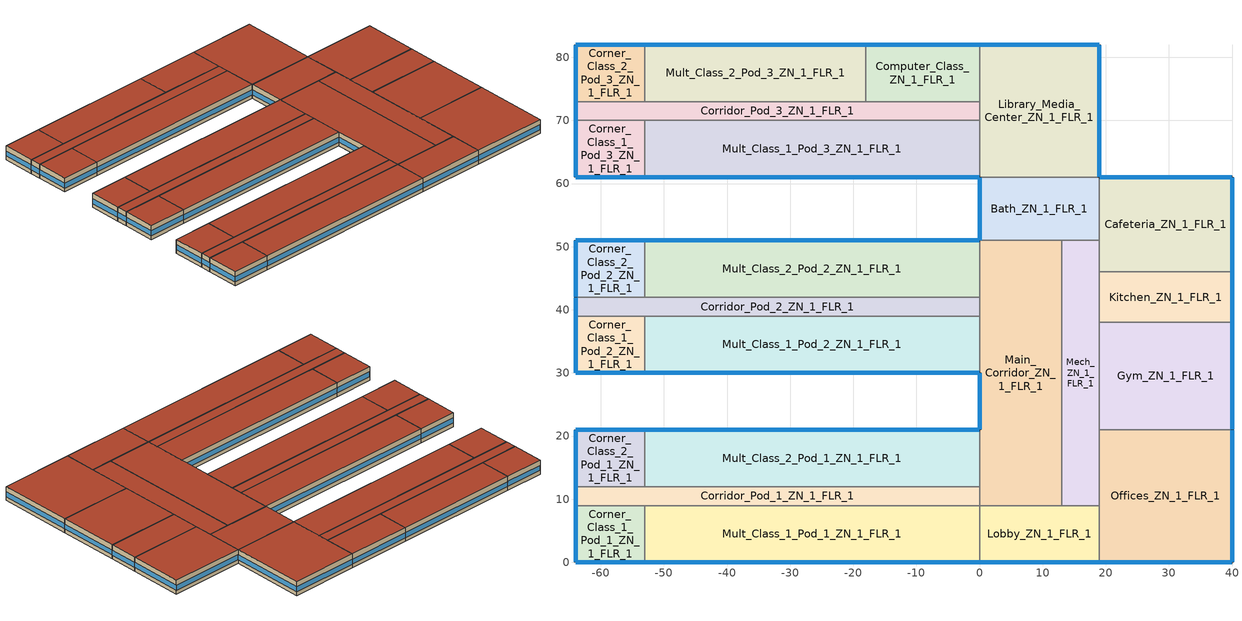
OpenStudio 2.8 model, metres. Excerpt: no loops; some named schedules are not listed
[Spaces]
Library_Media_Center_ZN_1_FLR_1
 floor ground: 19,82 19,61 0,61 0,82 z0
 wall outside: 19,61 19,82 0,82 z0:4
 wall to Computer_Class_ZN_1_FLR_1: 0,82 0,73 z0:4
 wall to Bath_ZN_1_FLR_1: 0,61 19,61 z0:4
 wall to Mult_Class_1_Pod_3_ZN_1_FLR_1: 0,70 0,61 z0:4
 wall to Corridor_Pod_3_ZN_1_FLR_1: 0,73 0,70 z0:4
 window: 19,61.05 19,81.95 / 18.95,82 0.05,82 z1.1:2.51
 roof outside: 19,61 19,82 0,82 0,61 z4
Main_Corridor_ZN_1_FLR_1
 floor ground: 13,51 13,9 0,9 0,51 z0
 wall outside: 0,30 0,21 z0:4
 wall to Lobby_ZN_1_FLR_1: 0,9 13,9 z0:4
 wall to Mult_Class_2_Pod_2_ZN_1_FLR_1: 0,51 0,42 z0:4
 wall to Mult_Class_2_Pod_1_ZN_1_FLR_1: 0,21 0,12 z0:4
 wall to Corridor_Pod_1_ZN_1_FLR_1: 0,12 0,9 z0:4
 wall to Bath_ZN_1_FLR_1: 13,51 0,51 z0:4
 wall to Mech_ZN_1_FLR_1: 13,9 13,51 z0:4
 wall to Corridor_Pod_2_ZN_1_FLR_1: 0,42 0,39 z0:4
 wall to Mult_Class_1_Pod_2_ZN_1_FLR_1: 0,39 0,30 z0:4
 window: 0,29.95 0,21.05 z1.1:2.52
 roof outside: 13,9 13,51 0,51 0,9 z4
Corridor_Pod_2_ZN_1_FLR_1
 floor ground: 0,42 0,39 -64,39 -64,42 z0
 wall outside: -64,42 -64,39 z0:4
 wall to Corner_Class_2_Pod_2_ZN_1_FLR_1: -53,42 -64,42 z0:4
 wall to Mult_Class_1_Pod_2_ZN_1_FLR_1: -53,39 0,39 z0:4
 wall to Corner_Class_1_Pod_2_ZN_1_FLR_1: -64,39 -53,39 z0:4
 wall to Mult_Class_2_Pod_2_ZN_1_FLR_1: 0,42 -53,42 z0:4
 window: -64,41.95 -64,39.05 z1.1:2.55
 roof outside: 0,39 0,42 -64,42 -64,39 z4
Kitchen_ZN_1_FLR_1
 floor ground: 40,46 40,38 19,38 19,46 z0
 wall outside: 40,38 40,46 z0:4
 wall to Mech_ZN_1_FLR_1: 19,46 19,38 z0:4
 wall to Cafeteria_ZN_1_FLR_1: 40,46 19,46 z0:4
 wall to Gym_ZN_1_FLR_1: 19,38 40,38 z0:4
 window: 40,38.05 40,45.95 z1.1:2.52
 roof outside: 40,38 40,46 19,46 19,38 z4
Computer_Class_ZN_1_FLR_1
 floor ground: 0,82 0,73 -18,73 -18,82 z0
 wall outside: 0,82 -18,82 z0:4
 wall to Corridor_Pod_3_ZN_1_FLR_1: -18,73 0,73 z0:4
 wall to Mult_Class_2_Pod_3_ZN_1_FLR_1: -18,82 -18,73 z0:4
 window: -0.05,82 -17.95,82 z1.1:2.51
 roof outside: 0,73 0,82 -18,82 -18,73 z4
Corner_Class_2_Pod_2_ZN_1_FLR_1
 floor ground: -53,51 -53,42 -64,42 -64,51 z0
 wall outside: -53,51 -64,51 -64,42 z0:4
 wall to Mult_Class_2_Pod_2_ZN_1_FLR_1: -53,42 -53,51 z0:4
 window: -53.05,51 -63.95,51 z1.1:2.51; -64,50.95 -64,42.05 z1.1:2.52
 roof outside: -53,42 -53,51 -64,51 -64,42 z4
Corridor_Pod_3_ZN_1_FLR_1
 floor ground: 0,73 0,70 -64,70 -64,73 z0
 wall outside: -64,73 -64,70 z0:4
 wall to Mult_Class_2_Pod_3_ZN_1_FLR_1: -18,73 -53,73 z0:4
 wall to Corner_Class_2_Pod_3_ZN_1_FLR_1: -53,73 -64,73 z0:4
 wall to Mult_Class_1_Pod_3_ZN_1_FLR_1: -53,70 0,70 z0:4
 wall to Corner_Class_1_Pod_3_ZN_1_FLR_1: -64,70 -53,70 z0:4
 window: -64,72.95 -64,70.05 z1.1:2.55
 roof outside: 0,70 0,73 -64,73 -64,70 z4
Mech_ZN_1_FLR_1
 floor ground: 19,51 19,9 13,9 13,51 z0
 wall to Lobby_ZN_1_FLR_1: 13,9 19,9 z0:4
 wall to Offices_ZN_1_FLR_1: 19,9 19,21 z0:4
 wall to Gym_ZN_1_FLR_1: 19,21 19,38 z0:4
 wall to Bath_ZN_1_FLR_1: 19,51 13,51 z0:4
 wall to Cafeteria_ZN_1_FLR_1: 19,46 19,51 z0:4
 roof outside: 19,9 19,51 13,51 13,9 z4
Mult_Class_1_Pod_1_ZN_1_FLR_1
 floor ground: 0,9 0,0 -53,0 -53,9 z0
 wall outside: -53,0 0,0 z0:4
 wall to Lobby_ZN_1_FLR_1: 0,0 0,9 z0:4
 wall to Corridor_Pod_1_ZN_1_FLR_1: 0,9 -53,9 z0:4
 wall to Corner_Class_1_Pod_1_ZN_1_FLR_1: -53,9 -53,0 z0:4
 window: -52.95,0 -0.05,0 z1.1:2.5
 roof outside: 0,0 0,9 -53,9 -53,0 z4
Mult_Class_1_Pod_2_ZN_1_FLR_1
 floor ground: 0,39 0,30 -53,30 -53,39 z0
 wall outside: -53,30 0,30 z0:4
 wall to Corner_Class_1_Pod_2_ZN_1_FLR_1: -53,39 -53,30 z0:4
 window: -52.95,30 -0.05,30 z1.1:2.5
 roof outside: 0,30 0,39 -53,39 -53,30 z4
Cafeteria_ZN_1_FLR_1
 floor ground: 40,61 40,46 19,46 19,61 z0
 wall outside: 40,46 40,61 19,61 z0:4
 wall to Bath_ZN_1_FLR_1: 19,61 19,51 z0:4
 window: 39.95,61 19.05,61 / 40,46.05 40,60.95 z1.1:2.51
 roof outside: 40,46 40,61 19,61 19,46 z4
Corner_Class_2_Pod_3_ZN_1_FLR_1
 floor ground: -53,82 -53,73 -64,73 -64,82 z0
 wall outside: -53,82 -64,82 -64,73 z0:4
 wall to Mult_Class_2_Pod_3_ZN_1_FLR_1: -53,73 -53,82 z0:4
 window: -64,81.95 -64,73.05 z1.1:2.52; -53.05,82 -63.95,82 z1.1:2.51
 roof outside: -53,73 -53,82 -64,82 -64,73 z4
Corner_Class_2_Pod_1_ZN_1_FLR_1
 floor ground: -53,21 -53,12 -64,12 -64,21 z0
 wall outside: -53,21 -64,21 -64,12 z0:4
 wall to Mult_Class_2_Pod_1_ZN_1_FLR_1: -53,12 -53,21 z0:4
 wall to Corridor_Pod_1_ZN_1_FLR_1: -64,12 -53,12 z0:4
 window: -53.05,21 -63.95,21 z1.1:2.51; -64,20.95 -64,12.05 z1.1:2.52
 roof outside: -53,12 -53,21 -64,21 -64,12 z4
Corridor_Pod_1_ZN_1_FLR_1
 floor ground: 0,12 0,9 -64,9 -64,12 z0
 wall outside: -64,12 -64,9 z0:4
 wall to Corner_Class_1_Pod_1_ZN_1_FLR_1: -64,9 -53,9 z0:4
 wall to Mult_Class_2_Pod_1_ZN_1_FLR_1: 0,12 -53,12 z0:4
 window: -64,11.95 -64,9.05 z1.1:2.55
 roof outside: 0,9 0,12 -64,12 -64,9 z4
Mult_Class_2_Pod_2_ZN_1_FLR_1
 floor ground: 0,51 0,42 -53,42 -53,51 z0
 wall outside: 0,51 -53,51 z0:4
 window: -0.05,51 -52.95,51 z1.1:2.5
 roof outside: 0,42 0,51 -53,51 -53,42 z4
Bath_ZN_1_FLR_1
 floor ground: 19,61 19,51 0,51 0,61 z0
 wall outside: 0,61 0,51 z0:4
 window: 0,60.95 0,51.05 z1.1:2.51
 roof outside: 19,51 19,61 0,61 0,51 z4
Corner_Class_1_Pod_3_ZN_1_FLR_1
 floor ground: -53,70 -53,61 -64,61 -64,70 z0
 wall outside: -64,70 -64,61 -53,61 z0:4
 wall to Mult_Class_1_Pod_3_ZN_1_FLR_1: -53,61 -53,70 z0:4
 window: -64,69.95 -64,61.05 z1.1:2.52; -63.95,61 -53.05,61 z1.1:2.51
 roof outside: -53,61 -53,70 -64,70 -64,61 z4
Gym_ZN_1_FLR_1
 floor ground: 40,38 40,21 19,21 19,38 z0
 wall outside: 40,21 40,38 z0:4
 wall to Offices_ZN_1_FLR_1: 19,21 40,21 z0:4
 window: 40,21.05 40,37.95 z1.1:2.51
 roof outside: 40,21 40,38 19,38 19,21 z4
Lobby_ZN_1_FLR_1
 floor ground: 19,9 19,0 0,0 0,9 z0
 wall outside: 0,0 19,0 z0:4
 wall to Offices_ZN_1_FLR_1: 19,0 19,9 z0:4
 window: 0.05,0 18.95,0 z1.1:2.51
 roof outside: 19,0 19,9 0,9 0,0 z4
Mult_Class_2_Pod_1_ZN_1_FLR_1
 floor ground: 0,21 0,12 -53,12 -53,21 z0
 wall outside: 0,21 -53,21 z0:4
 window: -0.05,21 -52.95,21 z1.1:2.5
 roof outside: 0,12 0,21 -53,21 -53,12 z4
Mult_Class_2_Pod_3_ZN_1_FLR_1
 floor ground: -18,82 -18,73 -53,73 -53,82 z0
 wall outside: -18,82 -53,82 z0:4
 window: -18.05,82 -52.95,82 z1.1:2.5
 roof outside: -18,73 -18,82 -53,82 -53,73 z4
Offices_ZN_1_FLR_1
 floor ground: 40,21 40,0 19,0 19,21 z0
 wall outside: 19,0 40,0 40,21 z0:4
 window: 19.05,0 39.95,0 / 40,0.05 40,20.95 z1.1:2.51
 roof outside: 40,0 40,21 19,21 19,0 z4
Mult_Class_1_Pod_3_ZN_1_FLR_1
 floor ground: 0,70 0,61 -53,61 -53,70 z0
 wall outside: -53,61 0,61 z0:4
 window: -52.95,61 -0.05,61 z1.1:2.5
 roof outside: 0,61 0,70 -53,70 -53,61 z4
Corner_Class_1_Pod_2_ZN_1_FLR_1
 floor ground: -53,39 -53,30 -64,30 -64,39 z0
 wall outside: -64,39 -64,30 -53,30 z0:4
 window: -64,38.95 -64,30.05 z1.1:2.52; -63.95,30 -53.05,30 z1.1:2.51
 roof outside: -53,30 -53,39 -64,39 -64,30 z4
Corner_Class_1_Pod_1_ZN_1_FLR_1
 floor ground: -53,9 -53,0 -64,0 -64,9 z0
 wall outside: -64,9 -64,0 -53,0 z0:4
 window: -63.95,0 -53.05,0 z1.1:2.51; -64,8.95 -64,0.05 z1.1:2.52
 roof outside: -53,0 -53,9 -64,9 -64,0 z4
[Site]
Burlington International Ap: Latitude {deg}=44.47; Longitude {deg}=-73.15; Time Zone {hr}=-5; Elevation {m}=101; Terrain=City
[Building]
Primary School ASHRAE 169-2006-6A: North Axis {deg}=0; Default Construction Set=90.1-2013 - PriSchl - ASHRAE 169-2006-6A; Standards Number of Stories=1; Standards Number of Above Ground Stories=1; Standards Building Type=PrimarySchool
[Site:WaterMainsTemperature]
Calculation Method=Correlation; Annual Average Outdoor Air Temperature {C}=7.8; Maximum Difference In Monthly Average Outdoor Air Temperatures {deltaC}=28.3
[SizingPeriod:DesignDay] Barometric Pressure {Pa}=100118; Sky Clearness=0; Rain Indicator=0; Snow Indicator=0; Day of Month=21; Daylight Saving Time Indicator=0; Humidity Indicating Type=Wetbulb; Dry-Bulb Temperature Range Modifier Type=DefaultMultipliers
Name | Maximum Dry-Bulb Temperature {C} | Daily Dry-Bulb Temperature Range {deltaC} | Humidity Indicating Conditions at Maximum Dry-Bulb | Wind Speed {m/s} | Wind Direction {deg} | Month | Day Type | Solar Model Indicator | ASHRAE Taub | ASHRAE Taud
Burlington International Ap Ann Htg 99.6% Condns DB | -22.4 | 0 | -22.4 | 3 | 60 | 1 | WinterDesignDay | ASHRAEClearSky
Burlington International Ap Ann Clg .4% Condns DB=>MWB | 31.3 | 10.7 | 21.7 | 4.5 | 170 | 7 | SummerDesignDay | ASHRAETau | 0.459 | 2.002
[Site:GroundTemperature:BuildingSurface]
20.63, 20.57, 20.55, 20.59, 20.66, 22.91, 23.27, 23.36, 23.39, 21.14, 20.84, 20.72
[ClimateZones]
Climate Zone Value 1=6A; Climate Zone Institution Name 2=CEC; Climate Zone Document Name 2=California Climate Zone Descriptions; Climate Zone Document Year 2=1995
[Material:NoMass] Thermal Absorptance=0.9; Solar Absorptance=0.7
Name | Roughness | Thermal Resistance {m2-K/W} | Visible Absorptance
CP02 CARPET PAD | VeryRough | 0.21648 | 0.8
Typical Insulation R-17.04 | Smooth | 3.00072 | 0.7
Typical Carpet Pad | Smooth | 0.21648 | 0.8
Typical Insulation R-18.23 | Smooth | 3.21036 | 0.7
Typical Insulation R-30.13 | Smooth | 5.30668 | 0.7
Typical Insulation R-1.15 | Smooth | 0.202509 | 0.7
Typical Insulation R-1.15 1 | Smooth | 0.202527 | 0.7
[Material]
Name | Roughness | Thickness {m} | Conductivity {W/m-K} | Density {kg/m3} | Specific Heat {J/kg-K} | Thermal Absorptance | Solar Absorptance | Visible Absorptance
100mm Normalweight concrete floor | MediumSmooth | 0.1016 | 2.31 | 2322 | 832
G01 13mm gypsum board | Smooth | 0.0127 | 0.16 | 800 | 1090 | 0.9 | 0.7 | 0.5
4 in. Normalweight Concrete Floor | MediumRough | 0.1016 | 2.31 | 2322 | 832 | 0.9 | 0.7 | 0.7
25mm Stucco | Smooth | 0.0254 | 0.72 | 1856 | 840 | 0.9 | 0.7 | 0.7
5/8 in. Gypsum Board | MediumSmooth | 0.0159 | 0.16 | 800 | 1090 | 0.9 | 0.7 | 0.7
Roof Membrane | VeryRough | 0.0095 | 0.16 | 1121.29 | 1460 | 0.9 | 0.7 | 0.7
Metal Roof Surface; F08 Metal surface | Smooth | 0.0008 | 45.28 | 7824 | 500 | 0.9 | 0.7 | 0.7
8 in. Normalweight Concrete Floor | MediumRough | 0.2032 | 2.31 | 2322 | 832 | 0.9 | 0.7 | 0.7
8 in. Concrete Block Basement Wall | MediumRough | 0.2032 | 1.326 | 1842 | 912 | 0.9 | 0.7 | 0.7
G05 25mm wood | MediumSmooth | 0.0254 | 0.15 | 608 | 1630 | 0.9 | 0.5 | 0.5
Std Wood 6inch | MediumSmooth | 0.15 | 0.12 | 540 | 1210 | 0.9 | 0.7 | 0.7
[Construction]
Typical Insulated Exterior Mass Floor R-19.61: Typical Insulation R-17.04, 4 in. Normalweight Concrete Floor, Typical Carpet Pad
Typical Insulated Steel Framed Exterior Wall R-20.41: 25mm Stucco, 5/8 in. Gypsum Board, Typical Insulation R-18.23, 5/8 in. Gypsum Board
Typical IEAD Roof R-31.25: Roof Membrane, Typical Insulation R-30.13, Metal Roof Surface
Typical Interior Floor: 100mm Normalweight concrete floor, CP02 CARPET PAD
Typical Interior Wall: G01 13mm gypsum board, G01 13mm gypsum board
Typical Interior Ceiling: CP02 CARPET PAD, 100mm Normalweight concrete floor
Typical Insulated Carpeted 8in Slab Floor: 8 in. Normalweight Concrete Floor, Typical Carpet Pad
Typical Insulated Basement Mass Wall: 8 in. Concrete Block Basement Wall
U 0.42 SHGC 0.40 Dbl LoE (e2-.1) Tint 6mm/6mm Air: LoE TINT 6MM, AIR 6MM, CLEAR 6MM
Typical Insulated Metal Door R-2.0: F08 Metal surface, Typical Insulation R-1.15
Typical Overhead Door R-2.0: Typical Insulation R-1.15 1
Window_U_0.50_SHGC_0.40_Skylight_Frame_Width_0.430_in: Glass_2052_LayerAvg, Gap_1_W_0_0038, Glass_2027F_LayerAvg
Typical Interior Window: Clear 3mm
Typical Interior Door; Typical Interior Partition: G05 25mm wood
InteriorFurnishings: Std Wood 6inch
[DefaultConstructionSet]
90.1-2013 - PriSchl - ASHRAE 169-2006-6A: Default Exterior Surface Constructions=Default Surface Constructions 1; Default Interior Surface Constructions=Default Surface Constructions 2; Default Ground Contact Surface Constructions=Default Surface Constructions 3; Default Exterior SubSurface Constructions=Default Sub Surface Constructions 1; Default Interior SubSurface Constructions=Default Sub Surface Constructions 2; Interior Partition Construction=Typical Interior Partition
[DefaultSurfaceConstructions]
Name | Floor Construction | Wall Construction | Roof Ceiling Construction
Default Surface Constructions 1 | Typical Insulated Exterior Mass Floor R-19.61 | Typical Insulated Steel Framed Exterior Wall R-20.41 | Typical IEAD Roof R-31.25
Default Surface Constructions 2 | Typical Interior Floor | Typical Interior Wall | Typical Interior Ceiling
Default Surface Constructions 3 | Typical Insulated Carpeted 8in Slab Floor | Typical Insulated Basement Mass Wall
[DefaultSubSurfaceConstructions]
Name | Fixed Window Construction | Operable Window Construction | Door Construction | Overhead Door Construction | Skylight Construction | Tubular Daylight Dome Construction | Tubular Daylight Diffuser Construction
Default Sub Surface Constructions 1 | U 0.42 SHGC 0.40 Dbl LoE (e2-.1) Tint 6mm/6mm Air | U 0.42 SHGC 0.40 Dbl LoE (e2-.1) Tint 6mm/6mm Air | Typical Insulated Metal Door R-2.0 | Typical Overhead Door R-2.0 | Window_U_0.50_SHGC_0.40_Skylight_Frame_Width_0.430_in | Typical Interior Window | Typical Interior Window
Default Sub Surface Constructions 2 | Typical Interior Window | Typical Interior Window | Typical Interior Door
[WindowMaterial:Glazing] Optical Data Type=SpectralAverage; Infrared Transmittance at Normal Incidence=0; Dirt Correction Factor for Solar and Visible Transmittance=1; Solar Diffusing=No
Name | Thickness {m} | Solar Transmittance at Normal Incidence | Front Side Solar Reflectance at Normal Incidence | Back Side Solar Reflectance at Normal Incidence | Visible Transmittance at Normal Incidence | Front Side Visible Reflectance at Normal Incidence | Back Side Visible Reflectance at Normal Incidence | Front Side Infrared Hemispherical Emissivity | Back Side Infrared Hemispherical Emissivity | Conductivity {W/m-K}
LoE TINT 6MM | 0.006 | 0.36 | 0.093 | 0.2 | 0.5 | 0.035 | 0.054 | 0.84 | 0.1 | 0.9
CLEAR 6MM | 0.006 | 0.775 | 0.071 | 0.071 | 0.881 | 0.08 | 0.08 | 0.84 | 0.84 | 0.9
Glass_2052_LayerAvg | 0.00837 | 0.507767 | 0.054228 | 0.0544931 | 0.586833 | 0.05805 | 0.058397 | 0.84 | 0.84 | 1
Glass_2027F_LayerAvg | 0.004 | 0.369744 | 0.470069 | 0.340935 | 0.765222 | 0.0546 | 0.073741 | 0.03675 | 0.84 | 1
Clear 3mm | 0.003 | 0.837 | 0.075 | 0.075 | 0.898 | 0.081 | 0.081 | 0.84 | 0.84 | 0.9
[WindowMaterial:Gas] Gas Type=Air
Name | Thickness {m}
AIR 6MM | 0.0063
Gap_1_W_0_0038 | 0.0038
[Space] Building Story=Building Story 1; Part of Total Floor Area=Yes
Name | Space Type | Thermal Zone
Corner_Class_2_Pod_3_ZN_1_FLR_1 | PrimarySchool Classroom | Corner_Class_2_Pod_3_ZN_1_FLR_1 ZN
Library_Media_Center_ZN_1_FLR_1 | PrimarySchool Classroom | Library_Media_Center_ZN_1_FLR_1 ZN
Main_Corridor_ZN_1_FLR_1 | PrimarySchool Corridor | Main_Corridor_ZN_1_FLR_1 ZN
Corridor_Pod_2_ZN_1_FLR_1 | PrimarySchool Corridor | Corridor_Pod_2_ZN_1_FLR_1 ZN
Mult_Class_2_Pod_2_ZN_1_FLR_1 | PrimarySchool Classroom | Mult_Class_2_Pod_2_ZN_1_FLR_1 ZN
Kitchen_ZN_1_FLR_1 | PrimarySchool Kitchen | Kitchen_ZN_1_FLR_1 ZN
Mult_Class_1_Pod_3_ZN_1_FLR_1 | PrimarySchool Classroom | Mult_Class_1_Pod_3_ZN_1_FLR_1 ZN
Corridor_Pod_1_ZN_1_FLR_1 | PrimarySchool Corridor | Corridor_Pod_1_ZN_1_FLR_1 ZN
Computer_Class_ZN_1_FLR_1 | PrimarySchool Classroom | Computer_Class_ZN_1_FLR_1 ZN
Mult_Class_1_Pod_2_ZN_1_FLR_1 | PrimarySchool Classroom | Mult_Class_1_Pod_2_ZN_1_FLR_1 ZN
Mult_Class_2_Pod_1_ZN_1_FLR_1 | PrimarySchool Classroom | Mult_Class_2_Pod_1_ZN_1_FLR_1 ZN
Corner_Class_2_Pod_2_ZN_1_FLR_1 | PrimarySchool Classroom | Corner_Class_2_Pod_2_ZN_1_FLR_1 ZN
Mult_Class_1_Pod_1_ZN_1_FLR_1 | PrimarySchool Classroom | Mult_Class_1_Pod_1_ZN_1_FLR_1 ZN
Corner_Class_1_Pod_1_ZN_1_FLR_1 | PrimarySchool Classroom | Corner_Class_1_Pod_1_ZN_1_FLR_1 ZN
Corridor_Pod_3_ZN_1_FLR_1 | PrimarySchool Corridor | Corridor_Pod_3_ZN_1_FLR_1 ZN
Mech_ZN_1_FLR_1 | PrimarySchool Mechanical | Mech_ZN_1_FLR_1 ZN
Cafeteria_ZN_1_FLR_1 | PrimarySchool Cafeteria | Cafeteria_ZN_1_FLR_1 ZN
Corner_Class_2_Pod_1_ZN_1_FLR_1 | PrimarySchool Classroom | Corner_Class_2_Pod_1_ZN_1_FLR_1 ZN
Bath_ZN_1_FLR_1 | PrimarySchool Restroom | Bath_ZN_1_FLR_1 ZN
Corner_Class_1_Pod_3_ZN_1_FLR_1 | PrimarySchool Classroom | Corner_Class_1_Pod_3_ZN_1_FLR_1 ZN
Corner_Class_1_Pod_2_ZN_1_FLR_1 | PrimarySchool Classroom | Corner_Class_1_Pod_2_ZN_1_FLR_1 ZN
Offices_ZN_1_FLR_1 | PrimarySchool Office | Offices_ZN_1_FLR_1 ZN
Gym_ZN_1_FLR_1 | PrimarySchool Gym | Gym_ZN_1_FLR_1 ZN
Lobby_ZN_1_FLR_1 | PrimarySchool Lobby | Lobby_ZN_1_FLR_1 ZN
Mult_Class_2_Pod_3_ZN_1_FLR_1 | PrimarySchool Classroom | Mult_Class_2_Pod_3_ZN_1_FLR_1 ZN
[BuildingStory]
Building Story 1: Nominal Z Coordinate {m}=0
[SpaceType] Standards Building Type=PrimarySchool
Name | Default Schedule Set | Design Specification Outdoor Air Object | Standards Space Type
PrimarySchool Office | PrimarySchool Office Schedule Set | PrimarySchool Office Ventilation | Office
PrimarySchool Lobby | PrimarySchool Lobby Schedule Set | PrimarySchool Lobby Ventilation | Lobby
PrimarySchool Gym | PrimarySchool Gym Schedule Set | PrimarySchool Gym Ventilation | Gym
PrimarySchool Mechanical | PrimarySchool Mechanical Schedule Set | PrimarySchool Mechanical Ventilation | Mechanical
PrimarySchool Cafeteria | PrimarySchool Cafeteria Schedule Set | PrimarySchool Cafeteria Ventilation | Cafeteria
PrimarySchool Kitchen | PrimarySchool Kitchen Schedule Set | PrimarySchool Kitchen Ventilation | Kitchen
PrimarySchool Restroom | PrimarySchool Restroom Schedule Set | PrimarySchool Restroom Ventilation | Restroom
PrimarySchool Corridor | PrimarySchool Corridor Schedule Set | PrimarySchool Corridor Ventilation | Corridor
PrimarySchool Classroom | PrimarySchool Classroom Schedule Set | PrimarySchool Classroom Ventilation | Classroom
[People:Definition] Number of People Calculation Method=People/Area; Fraction Radiant=0.3
Name | People per Space Floor Area {person/m2}
PrimarySchool Cafeteria People Definition | 1.07639
PrimarySchool Classroom People Definition | 0.269098
PrimarySchool Gym People Definition | 0.322917
PrimarySchool Kitchen People Definition | 0.160705
PrimarySchool Office People Definition | 0.0538196
[People] Work Efficiency Schedule=Work Efficiency Schedule; Clothing Insulation Schedule=Clothing Schedule; Air Velocity Schedule=Air Velocity Schedule; Multiplier=1
Name | People Definition | Space or SpaceType
PrimarySchool Cafeteria People | PrimarySchool Cafeteria People Definition | PrimarySchool Cafeteria
PrimarySchool Classroom People | PrimarySchool Classroom People Definition | PrimarySchool Classroom
PrimarySchool Gym People | PrimarySchool Gym People Definition | PrimarySchool Gym
PrimarySchool Kitchen People | PrimarySchool Kitchen People Definition | PrimarySchool Kitchen
PrimarySchool Office People | PrimarySchool Office People Definition | PrimarySchool Office
[Lights:Definition] Design Level Calculation Method=Watts/Area; Fraction Radiant=0.37; Fraction Visible=0.2
Name | Watts per Space Floor Area {W/m2}
PrimarySchool Cafeteria Lights Definition | 6.99654
PrimarySchool Classroom Lights Definition | 13.3472
PrimarySchool Corridor Lights Definition | 7.10418
PrimarySchool Gym Lights Definition | 7.75002
PrimarySchool Kitchen Lights Definition | 13.0243
PrimarySchool Lobby Lights Definition | 9.68752
PrimarySchool Mechanical Lights Definition | 4.52084
PrimarySchool Office Lights Definition | 11.9479
PrimarySchool Restroom Lights Definition | 10.5486
[Lights] Fraction Replaceable=1
Name | Lights Definition | Space or SpaceType | Schedule
PrimarySchool Cafeteria Lights | PrimarySchool Cafeteria Lights Definition | PrimarySchool Cafeteria
PrimarySchool Classroom Lights | PrimarySchool Classroom Lights Definition | PrimarySchool Classroom | SchoolPrimary BLDG_LIGHT_CLASSROOM_SCH OccSensor Reduction
PrimarySchool Corridor Lights | PrimarySchool Corridor Lights Definition | PrimarySchool Corridor
PrimarySchool Gym Lights | PrimarySchool Gym Lights Definition | PrimarySchool Gym
PrimarySchool Kitchen Lights | PrimarySchool Kitchen Lights Definition | PrimarySchool Kitchen
PrimarySchool Lobby Lights | PrimarySchool Lobby Lights Definition | PrimarySchool Lobby
PrimarySchool Mechanical Lights | PrimarySchool Mechanical Lights Definition | PrimarySchool Mechanical
PrimarySchool Office Lights | PrimarySchool Office Lights Definition | PrimarySchool Office | SchoolPrimary BLDG_LIGHT_SCH OccSensor Reduction
PrimarySchool Restroom Lights | PrimarySchool Restroom Lights Definition | PrimarySchool Restroom | SchoolPrimary BLDG_LIGHT_BATH_SCH OccSensor Reduction
[ElectricEquipment:Definition]
Name | Design Level Calculation Method | Watts per Space Floor Area {W/m2} | Fraction Radiant | Fraction Latent | Fraction Lost | Design Level {W}
PrimarySchool Cafeteria Elec Equip Definition | Watts/Area | 25.4028 | 0.5
PrimarySchool Classroom Elec Equip Definition | Watts/Area | 14.9618 | 0.5
PrimarySchool Corridor Elec Equip Definition; PrimarySchool Lobby Elec Equip Definition; PrimarySchool Restroom Elec Equip Definition | Watts/Area | 3.98265 | 0.5
PrimarySchool Gym Elec Equip Definition | Watts/Area | 4.9514 | 0.5
PrimarySchool Kitchen Elec Equip Definition | Watts/Area | 190.521 | 0.3 | 0.25 | 0.2
PrimarySchool Mechanical Elec Equip Definition | Watts/Area | 10.0104 | 0.5
PrimarySchool Office Elec Equip Definition | Watts/Area | 10.7639 | 0.5
Kitchen Electric Equipment Definition1 | EquipmentLevel |  | 0.25 | 0 | 0 | 915
Kitchen Electric Equipment Definition2 | EquipmentLevel |  | 0.25 | 0 | 0 | 570
[ElectricEquipment]
Name | Electric Equipment Definition | Space or SpaceType | Schedule
PrimarySchool Cafeteria Elec Equip | PrimarySchool Cafeteria Elec Equip Definition | PrimarySchool Cafeteria
PrimarySchool Classroom Elec Equip | PrimarySchool Classroom Elec Equip Definition | PrimarySchool Classroom
PrimarySchool Corridor Elec Equip | PrimarySchool Corridor Elec Equip Definition | PrimarySchool Corridor
PrimarySchool Gym Elec Equip | PrimarySchool Gym Elec Equip Definition | PrimarySchool Gym
PrimarySchool Kitchen Elec Equip | PrimarySchool Kitchen Elec Equip Definition | PrimarySchool Kitchen
PrimarySchool Lobby Elec Equip | PrimarySchool Lobby Elec Equip Definition | PrimarySchool Lobby
PrimarySchool Mechanical Elec Equip | PrimarySchool Mechanical Elec Equip Definition | PrimarySchool Mechanical
PrimarySchool Office Elec Equip | PrimarySchool Office Elec Equip Definition | PrimarySchool Office
PrimarySchool Restroom Elec Equip | PrimarySchool Restroom Elec Equip Definition | PrimarySchool Restroom
Kitchen_Reach-in-Freezer | Kitchen Electric Equipment Definition1 | PrimarySchool Kitchen | SchoolPrimary ALWAYS_ON
Kitchen_Reach-in-Refrigerator | Kitchen Electric Equipment Definition2 | PrimarySchool Kitchen | SchoolPrimary ALWAYS_ON
[DesignSpecification:OutdoorAir] Outdoor Air Method=Sum; Outdoor Air Flow per Person {m3/s-person}=0; Outdoor Air Flow Rate {m3/s}=0; Outdoor Air Flow Air Changes per Hour {1/hr}=0
Name | Outdoor Air Flow per Floor Area {m3/s-m2}
PrimarySchool Cafeteria Ventilation | 0.0047244
PrimarySchool Classroom Ventilation | 0.0018796
PrimarySchool Corridor Ventilation; PrimarySchool Lobby Ventilation; PrimarySchool Restroom Ventilation | 0.0003048
PrimarySchool Gym Ventilation | 0.001524
PrimarySchool Kitchen Ventilation | 0.00148323
PrimarySchool Mechanical Ventilation | 0.0006096
PrimarySchool Office Ventilation | 0.0004318
[DefaultScheduleSet] People Activity Level Schedule=SchoolPrimary ACTIVITY_SCH; Infiltration Schedule=SchoolPrimary INFIL_SCH_PNNL
Name | Number of People Schedule | Lighting Schedule | Electric Equipment Schedule | Gas Equipment Schedule
PrimarySchool Cafeteria Schedule Set | SchoolPrimary BLDG_OCC_SCH_Cafeteria | SchoolPrimary BLDG_LIGHT_SCH | SchoolPrimary KITCHEN_ELEC_EQUIP_SCH
PrimarySchool Classroom Schedule Set | SchoolPrimary BLDG_OCC_SCH | SchoolPrimary BLDG_LIGHT_CLASSROOM_SCH | SchoolPrimary BLDG_EQUIP_SCH_2013
PrimarySchool Corridor Schedule Set | SchoolPrimary BLDG_OCC_SCH | SchoolPrimary BLDG_LIGHT_CORRIDOR_SCH | SchoolPrimary BLDG_EQUIP_SCH_2013
PrimarySchool Gym Schedule Set | SchoolPrimary BLDG_OCC_SCH_Gym | SchoolPrimary BLDG_LIGHT_GYM_SCH | SchoolPrimary BLDG_EQUIP_SCH_2013
PrimarySchool Kitchen Schedule Set | SchoolPrimary BLDG_OCC_SCH | SchoolPrimary BLDG_LIGHT_SCH | SchoolPrimary KITCHEN_ELEC_EQUIP_SCH | SchoolPrimary KITCHEN_GAS_EQUIP_SCH
PrimarySchool Lobby Schedule Set | SchoolPrimary BLDG_OCC_SCH | SchoolPrimary BLDG_LIGHT_LOBBYFLR1_SCH | SchoolPrimary BLDG_EQUIP_SCH_2013
PrimarySchool Mechanical Schedule Set | SchoolPrimary BLDG_OCC_SCH | SchoolPrimary BLDG_LIGHT_SCH | SchoolPrimary BLDG_EQUIP_SCH_2013
PrimarySchool Office Schedule Set | SchoolPrimary BLDG_OCC_SCH_Offices | SchoolPrimary BLDG_LIGHT_SCH | SchoolPrimary BLDG_EQUIP_SCH_2013
PrimarySchool Restroom Schedule Set | SchoolPrimary BLDG_OCC_SCH | SchoolPrimary BLDG_LIGHT_BATH_SCH | SchoolPrimary BLDG_EQUIP_SCH_2013
[ThermostatSetpoint:DualSetpoint] Heating Setpoint Temperature Schedule=SchoolPrimary HTGSETP_SCH_NO_OPTIMUM; Cooling Setpoint Temperature Schedule=SchoolPrimary CLGSETP_SCH_NO_OPTIMUM
PrimarySchool Restroom Thermostat 1; PrimarySchool Cafeteria Thermostat 1; PrimarySchool Classroom Thermostat 1; PrimarySchool Classroom Thermostat 2; PrimarySchool Classroom Thermostat 3; PrimarySchool Classroom Thermostat 4; PrimarySchool Classroom Thermostat 5; PrimarySchool Classroom Thermostat 6; PrimarySchool Classroom Thermostat 7; PrimarySchool Corridor Thermostat 1; PrimarySchool Corridor Thermostat 2; PrimarySchool Corridor Thermostat 3; PrimarySchool Gym Thermostat 1; PrimarySchool Kitchen Thermostat 1; PrimarySchool Classroom Thermostat 8; PrimarySchool Lobby Thermostat 1; PrimarySchool Corridor Thermostat 4; PrimarySchool Mechanical Thermostat 1; PrimarySchool Classroom Thermostat 9; PrimarySchool Classroom Thermostat 10; PrimarySchool Classroom Thermostat 11; PrimarySchool Classroom Thermostat 12; PrimarySchool Classroom Thermostat 13; PrimarySchool Classroom Thermostat 14; PrimarySchool Office Thermostat 1
[GasEquipment:Definition]
PrimarySchool Kitchen Gas Equip Definition: Design Level Calculation Method=Watts/Area; Watts per Space Floor Area {W/m2}=1431.24; Fraction Latent=0.1; Fraction Radiant=0.2; Fraction Lost=0.7
[GasEquipment]
PrimarySchool Kitchen Gas Equip: Gas Equipment Definition=PrimarySchool Kitchen Gas Equip Definition; Space or SpaceType=PrimarySchool Kitchen
[SpaceInfiltration:DesignFlowRate] Schedule=SchoolPrimary INFIL_SCH_PNNL; Design Flow Rate Calculation Method=Flow/ExteriorArea; Constant Term Coefficient=0; Temperature Term Coefficient=0; Velocity Term Coefficient=0.224; Velocity Squared Term Coefficient=0
Name | Space or SpaceType | Flow per Exterior Surface Area {m3/s-m2}
Bath_ZN_1_FLR_1 Infiltration | Bath_ZN_1_FLR_1 | 9.90562e-05
Cafeteria_ZN_1_FLR_1 Infiltration | Cafeteria_ZN_1_FLR_1 | 0.00017869
Computer_Class_ZN_1_FLR_1 Infiltration | Computer_Class_ZN_1_FLR_1 | 0.000175253
Corner_Class_1_Pod_1_ZN_1_FLR_1 Infiltration | Corner_Class_1_Pod_1_ZN_1_FLR_1 | 0.000254558
Corner_Class_1_Pod_2_ZN_1_FLR_1 Infiltration | Corner_Class_1_Pod_2_ZN_1_FLR_1 | 0.000254558
Corner_Class_1_Pod_3_ZN_1_FLR_1 Infiltration | Corner_Class_1_Pod_3_ZN_1_FLR_1 | 0.000254558
Corner_Class_2_Pod_1_ZN_1_FLR_1 Infiltration | Corner_Class_2_Pod_1_ZN_1_FLR_1 | 0.000254558
Corner_Class_2_Pod_2_ZN_1_FLR_1 Infiltration | Corner_Class_2_Pod_2_ZN_1_FLR_1 | 0.000254558
Corner_Class_2_Pod_3_ZN_1_FLR_1 Infiltration | Corner_Class_2_Pod_3_ZN_1_FLR_1 | 0.000254558
Corridor_Pod_1_ZN_1_FLR_1 Infiltration | Corridor_Pod_1_ZN_1_FLR_1 | 3.35043e-05
Corridor_Pod_2_ZN_1_FLR_1 Infiltration | Corridor_Pod_2_ZN_1_FLR_1 | 3.35043e-05
Corridor_Pod_3_ZN_1_FLR_1 Infiltration | Corridor_Pod_3_ZN_1_FLR_1 | 3.35043e-05
Gym_ZN_1_FLR_1 Infiltration | Gym_ZN_1_FLR_1 | 9.11317e-05
Kitchen_ZN_1_FLR_1 Infiltration | Kitchen_ZN_1_FLR_1 | 9.11317e-05
Library_Media_Center_ZN_1_FLR_1 Infiltration | Library_Media_Center_ZN_1_FLR_1 | 0.000163026
Lobby_ZN_1_FLR_1 Infiltration | Lobby_ZN_1_FLR_1 | 0.000175253
Main_Corridor_ZN_1_FLR_1 Infiltration | Main_Corridor_ZN_1_FLR_1 | 3.52313e-05
Mult_Class_1_Pod_1_ZN_1_FLR_1 Infiltration | Mult_Class_1_Pod_1_ZN_1_FLR_1 | 0.000175253
Mult_Class_1_Pod_2_ZN_1_FLR_1 Infiltration | Mult_Class_1_Pod_2_ZN_1_FLR_1 | 0.000175253
Mult_Class_1_Pod_3_ZN_1_FLR_1 Infiltration | Mult_Class_1_Pod_3_ZN_1_FLR_1 | 0.000175253
Mult_Class_2_Pod_1_ZN_1_FLR_1 Infiltration | Mult_Class_2_Pod_1_ZN_1_FLR_1 | 0.000175253
Mult_Class_2_Pod_2_ZN_1_FLR_1 Infiltration | Mult_Class_2_Pod_2_ZN_1_FLR_1 | 0.000175253
Mult_Class_2_Pod_3_ZN_1_FLR_1 Infiltration | Mult_Class_2_Pod_3_ZN_1_FLR_1 | 0.000175253
Offices_ZN_1_FLR_1 Infiltration | Offices_ZN_1_FLR_1 | 0.000157124
[InternalMass:Definition]
Internal Mass Definition 1: Construction=InteriorFurnishings; Design Level Calculation Method=SurfaceArea/Area; Surface Area per Space Floor Area=2
[InternalMass] Internal Mass Definition=Internal Mass Definition 1; Multiplier=1
Name | Space or SpaceType
Corner_Class_1_Pod_1_ZN_1_FLR_1 Mass | Corner_Class_1_Pod_1_ZN_1_FLR_1
Mult_Class_1_Pod_1_ZN_1_FLR_1 Mass | Mult_Class_1_Pod_1_ZN_1_FLR_1
Corridor_Pod_1_ZN_1_FLR_1 Mass | Corridor_Pod_1_ZN_1_FLR_1
Corner_Class_2_Pod_1_ZN_1_FLR_1 Mass | Corner_Class_2_Pod_1_ZN_1_FLR_1
Mult_Class_2_Pod_1_ZN_1_FLR_1 Mass | Mult_Class_2_Pod_1_ZN_1_FLR_1
Mult_Class_1_Pod_2_ZN_1_FLR_1 Mass | Mult_Class_1_Pod_2_ZN_1_FLR_1
Corridor_Pod_2_ZN_1_FLR_1 Mass | Corridor_Pod_2_ZN_1_FLR_1
Corner_Class_2_Pod_2_ZN_1_FLR_1 Mass | Corner_Class_2_Pod_2_ZN_1_FLR_1
Mult_Class_2_Pod_2_ZN_1_FLR_1 Mass | Mult_Class_2_Pod_2_ZN_1_FLR_1
Corner_Class_1_Pod_2_ZN_1_FLR_1 Mass | Corner_Class_1_Pod_2_ZN_1_FLR_1
Corner_Class_1_Pod_3_ZN_1_FLR_1 Mass | Corner_Class_1_Pod_3_ZN_1_FLR_1
Mult_Class_1_Pod_3_ZN_1_FLR_1 Mass | Mult_Class_1_Pod_3_ZN_1_FLR_1
Corridor_Pod_3_ZN_1_FLR_1 Mass | Corridor_Pod_3_ZN_1_FLR_1
Corner_Class_2_Pod_3_ZN_1_FLR_1 Mass | Corner_Class_2_Pod_3_ZN_1_FLR_1
Mult_Class_2_Pod_3_ZN_1_FLR_1 Mass | Mult_Class_2_Pod_3_ZN_1_FLR_1
Computer_Class_ZN_1_FLR_1 Mass | Computer_Class_ZN_1_FLR_1
Main_Corridor_ZN_1_FLR_1 Mass | Main_Corridor_ZN_1_FLR_1
Lobby_ZN_1_FLR_1 Mass | Lobby_ZN_1_FLR_1
Mech_ZN_1_FLR_1 Mass | Mech_ZN_1_FLR_1
Bath_ZN_1_FLR_1 Mass; Bath_ZN_1_FLR_1 Mass 1 | Bath_ZN_1_FLR_1
Offices_ZN_1_FLR_1 Mass | Offices_ZN_1_FLR_1
Library_Media_Center_ZN_1_FLR_1 Mass | Library_Media_Center_ZN_1_FLR_1
Kitchen_ZN_1_FLR_1 Mass; Kitchen_ZN_1_FLR_1 Mass 1; Kitchen_ZN_1_FLR_1 Mass 2; Kitchen_ZN_1_FLR_1 Mass 3 | Kitchen_ZN_1_FLR_1
Gym_ZN_1_FLR_1 Mass | Gym_ZN_1_FLR_1
Cafeteria_ZN_1_FLR_1 Mass | Cafeteria_ZN_1_FLR_1
[ThermalZone] Use Ideal Air Loads=No
Name | Primary Daylighting Control | Fraction of Zone Controlled by Primary Daylighting Control | Secondary Daylighting Control | Fraction of Zone Controlled by Secondary Daylighting Control | Thermostat
Bath_ZN_1_FLR_1 ZN | Bath_ZN_1_FLR_1 Daylt Sensor 1 | 0.132 | Bath_ZN_1_FLR_1 Daylt Sensor 2 | 0.132 | PrimarySchool Restroom Thermostat 1
Cafeteria_ZN_1_FLR_1 ZN | Cafeteria_ZN_1_FLR_1 Daylt Sensor 1 | 0.267 | Cafeteria_ZN_1_FLR_1 Daylt Sensor 2 | 0.227 | PrimarySchool Cafeteria Thermostat 1
Computer_Class_ZN_1_FLR_1 ZN | Computer_Class_ZN_1_FLR_1 Daylt Sensor 1 | 0.279 | Computer_Class_ZN_1_FLR_1 Daylt Sensor 2 | 0.279 | PrimarySchool Classroom Thermostat 1
Corner_Class_1_Pod_1_ZN_1_FLR_1 ZN | Corner_Class_1_Pod_1_ZN_1_FLR_1 Daylt Sensor 1 | 0.444 | Corner_Class_1_Pod_1_ZN_1_FLR_1 Daylt Sensor 2 | 0.316 | PrimarySchool Classroom Thermostat 2
Corner_Class_1_Pod_2_ZN_1_FLR_1 ZN | Corner_Class_1_Pod_2_ZN_1_FLR_1 Daylt Sensor 1 | 0.444 | Corner_Class_1_Pod_2_ZN_1_FLR_1 Daylt Sensor 2 | 0.316 | PrimarySchool Classroom Thermostat 3
Corner_Class_1_Pod_3_ZN_1_FLR_1 ZN | Corner_Class_1_Pod_3_ZN_1_FLR_1 Daylt Sensor 1 | 0.444 | Corner_Class_1_Pod_3_ZN_1_FLR_1 Daylt Sensor 2 | 0.316 | PrimarySchool Classroom Thermostat 4
Corner_Class_2_Pod_1_ZN_1_FLR_1 ZN | Corner_Class_2_Pod_1_ZN_1_FLR_1 Daylt Sensor 1 | 0.444 | Corner_Class_2_Pod_1_ZN_1_FLR_1 Daylt Sensor 2 | 0.316 | PrimarySchool Classroom Thermostat 5
Corner_Class_2_Pod_2_ZN_1_FLR_1 ZN | Corner_Class_2_Pod_2_ZN_1_FLR_1 Daylt Sensor 1 | 0.444 | Corner_Class_2_Pod_2_ZN_1_FLR_1 Daylt Sensor 2 | 0.316 | PrimarySchool Classroom Thermostat 6
Corner_Class_2_Pod_3_ZN_1_FLR_1 ZN | Corner_Class_2_Pod_3_ZN_1_FLR_1 Daylt Sensor 1 | 0.444 | Corner_Class_2_Pod_3_ZN_1_FLR_1 Daylt Sensor 2 | 0.316 | PrimarySchool Classroom Thermostat 7
Corridor_Pod_1_ZN_1_FLR_1 ZN |  |  |  |  | PrimarySchool Corridor Thermostat 1
Corridor_Pod_2_ZN_1_FLR_1 ZN |  |  |  |  | PrimarySchool Corridor Thermostat 2
Corridor_Pod_3_ZN_1_FLR_1 ZN |  |  |  |  | PrimarySchool Corridor Thermostat 3
Gym_ZN_1_FLR_1 ZN | Gym_ZN_1_FLR_1 Daylt Sensor 1 | 0.119 | Gym_ZN_1_FLR_1 Daylt Sensor 2 | 0.119 | PrimarySchool Gym Thermostat 1
Kitchen_ZN_1_FLR_1 ZN | Kitchen_ZN_1_FLR_1 Daylt Sensor 1 | 0.12 | Kitchen_ZN_1_FLR_1 Daylt Sensor 2 | 0.12 | PrimarySchool Kitchen Thermostat 1
Library_Media_Center_ZN_1_FLR_1 ZN | Library_Media_Center_ZN_1_FLR_1 Daylt Sensor 1 | 0.236 | Library_Media_Center_ZN_1_FLR_1 Daylt Sensor 2 | 0.204 | PrimarySchool Classroom Thermostat 8
Lobby_ZN_1_FLR_1 ZN | Lobby_ZN_1_FLR_1 Daylt Sensor 1 | 0.279 | Lobby_ZN_1_FLR_1 Daylt Sensor 2 | 0.279 | PrimarySchool Lobby Thermostat 1
Main_Corridor_ZN_1_FLR_1 ZN | Main_Corridor_ZN_1_FLR_1 Daylt Sensor 1 | 0.053 | Main_Corridor_ZN_1_FLR_1 Daylt Sensor 2 | 0.053 | PrimarySchool Corridor Thermostat 4
Mech_ZN_1_FLR_1 ZN |  |  |  |  | PrimarySchool Mechanical Thermostat 1
Mult_Class_1_Pod_1_ZN_1_FLR_1 ZN | Mult_Class_1_Pod_1_ZN_1_FLR_1 Daylt Sensor 1 | 0.278 | Mult_Class_1_Pod_1_ZN_1_FLR_1 Daylt Sensor 2 | 0.278 | PrimarySchool Classroom Thermostat 9
Mult_Class_1_Pod_2_ZN_1_FLR_1 ZN | Mult_Class_1_Pod_2_ZN_1_FLR_1 Daylt Sensor 1 | 0.278 | Mult_Class_1_Pod_2_ZN_1_FLR_1 Daylt Sensor 2 | 0.278 | PrimarySchool Classroom Thermostat 10
Mult_Class_1_Pod_3_ZN_1_FLR_1 ZN | Mult_Class_1_Pod_3_ZN_1_FLR_1 Daylt Sensor 1 | 0.278 | Mult_Class_1_Pod_3_ZN_1_FLR_1 Daylt Sensor 2 | 0.278 | PrimarySchool Classroom Thermostat 11
Mult_Class_2_Pod_1_ZN_1_FLR_1 ZN | Mult_Class_2_Pod_1_ZN_1_FLR_1 Daylt Sensor 1 | 0.278 | Mult_Class_2_Pod_1_ZN_1_FLR_1 Daylt Sensor 2 | 0.278 | PrimarySchool Classroom Thermostat 12
Mult_Class_2_Pod_2_ZN_1_FLR_1 ZN | Mult_Class_2_Pod_2_ZN_1_FLR_1 Daylt Sensor 1 | 0.278 | Mult_Class_2_Pod_2_ZN_1_FLR_1 Daylt Sensor 2 | 0.278 | PrimarySchool Classroom Thermostat 13
Mult_Class_2_Pod_3_ZN_1_FLR_1 ZN | Mult_Class_2_Pod_3_ZN_1_FLR_1 Daylt Sensor 1 | 0.278 | Mult_Class_2_Pod_3_ZN_1_FLR_1 Daylt Sensor 2 | 0.278 | PrimarySchool Classroom Thermostat 14
Offices_ZN_1_FLR_1 ZN | Offices_ZN_1_FLR_1 Daylt Sensor 1 | 0.224 | Offices_ZN_1_FLR_1 Daylt Sensor 2 | 0.196 | PrimarySchool Office Thermostat 1
[Exterior:Lights:Definition]
Name | Design Level {W}
Occ Sensing Exterior Lights Def | 3340.3
NonDimming Exterior Lights Def | 150.48
[Exterior:Lights] Control Option=AstronomicalClock
Name | Exterior Lights Definition | Schedule
Occ Sensing Exterior Lights Def | Occ Sensing Exterior Lights Def | SchoolPrimary Exterior_lighting_schedule_b
NonDimming Exterior Lights Def | NonDimming Exterior Lights Def | SchoolPrimary Exterior_lighting_schedule_a
[Daylighting:Control] Position Z-Coordinate {m}=0.762; Lighting Control Type=Stepped; Minimum Input Power Fraction for Continuous Dimming Control=0.3; Minimum Light Output Fraction for Continuous Dimming Control=0.2; Number of Stepped Control Steps=3; Probability Lighting will be Reset When Needed in Manual Stepped Control=1; Maximum Allowable Discomfort Glare Index=22
Name | Space | Position X-Coordinate {m} | Position Y-Coordinate {m} | Illuminance Setpoint {lux}
Bath_ZN_1_FLR_1 Daylt Sensor 1 | Bath_ZN_1_FLR_1 | 1.659306 | 5 | 375
Bath_ZN_1_FLR_1 Daylt Sensor 2 | Bath_ZN_1_FLR_1 | 3.343753 | 5 | 375
Cafeteria_ZN_1_FLR_1 Daylt Sensor 1 | Cafeteria_ZN_1_FLR_1 | 19.3438 | 7.5 | 300
Cafeteria_ZN_1_FLR_1 Daylt Sensor 2 | Cafeteria_ZN_1_FLR_1 | 17.6625 | 7.5 | 300
Computer_Class_ZN_1_FLR_1 Daylt Sensor 1 | Computer_Class_ZN_1_FLR_1 | 9 | 7.344852 | 500
Computer_Class_ZN_1_FLR_1 Daylt Sensor 2 | Computer_Class_ZN_1_FLR_1 | 9 | 5.664626 | 500
Corner_Class_1_Pod_1_ZN_1_FLR_1 Daylt Sensor 1 | Corner_Class_1_Pod_1_ZN_1_FLR_1 | 5.5 | 1.658448 | 500
Corner_Class_1_Pod_1_ZN_1_FLR_1 Daylt Sensor 2 | Corner_Class_1_Pod_1_ZN_1_FLR_1 | 5.5 | 3.342024 | 500
Corner_Class_1_Pod_2_ZN_1_FLR_1 Daylt Sensor 1 | Corner_Class_1_Pod_2_ZN_1_FLR_1 | 5.5 | 1.658448 | 500
Corner_Class_1_Pod_2_ZN_1_FLR_1 Daylt Sensor 2 | Corner_Class_1_Pod_2_ZN_1_FLR_1 | 5.5 | 3.342024 | 500
Corner_Class_1_Pod_3_ZN_1_FLR_1 Daylt Sensor 1 | Corner_Class_1_Pod_3_ZN_1_FLR_1 | 5.5 | 1.658448 | 500
Corner_Class_1_Pod_3_ZN_1_FLR_1 Daylt Sensor 2 | Corner_Class_1_Pod_3_ZN_1_FLR_1 | 5.5 | 3.342024 | 500
Corner_Class_2_Pod_1_ZN_1_FLR_1 Daylt Sensor 1 | Corner_Class_2_Pod_1_ZN_1_FLR_1 | 1.660362 | 4.5 | 500
Corner_Class_2_Pod_1_ZN_1_FLR_1 Daylt Sensor 2 | Corner_Class_2_Pod_1_ZN_1_FLR_1 | 3.345881 | 4.5 | 500
Corner_Class_2_Pod_2_ZN_1_FLR_1 Daylt Sensor 1 | Corner_Class_2_Pod_2_ZN_1_FLR_1 | 1.660362 | 4.5 | 500
Corner_Class_2_Pod_2_ZN_1_FLR_1 Daylt Sensor 2 | Corner_Class_2_Pod_2_ZN_1_FLR_1 | 3.345881 | 4.5 | 500
Corner_Class_2_Pod_3_ZN_1_FLR_1 Daylt Sensor 1 | Corner_Class_2_Pod_3_ZN_1_FLR_1 | 1.660362 | 4.5 | 500
Corner_Class_2_Pod_3_ZN_1_FLR_1 Daylt Sensor 2 | Corner_Class_2_Pod_3_ZN_1_FLR_1 | 3.345881 | 4.5 | 500
Gym_ZN_1_FLR_1 Daylt Sensor 1 | Gym_ZN_1_FLR_1 | 19.3445 | 8.5 | 500
Gym_ZN_1_FLR_1 Daylt Sensor 2 | Gym_ZN_1_FLR_1 | 17.664 | 8.5 | 500
Kitchen_ZN_1_FLR_1 Daylt Sensor 1 | Kitchen_ZN_1_FLR_1 | 19.3383 | 4 | 375
Kitchen_ZN_1_FLR_1 Daylt Sensor 2 | Kitchen_ZN_1_FLR_1 | 17.6515 | 4 | 375
Library_Media_Center_ZN_1_FLR_1 Daylt Sensor 1 | Library_Media_Center_ZN_1_FLR_1 | 17.3456 | 10.5 | 500
Library_Media_Center_ZN_1_FLR_1 Daylt Sensor 2 | Library_Media_Center_ZN_1_FLR_1 | 15.6661 | 10.5 | 500
Lobby_ZN_1_FLR_1 Daylt Sensor 1 | Lobby_ZN_1_FLR_1 | 9.5 | 1.654884 | 300
Lobby_ZN_1_FLR_1 Daylt Sensor 2 | Lobby_ZN_1_FLR_1 | 9.5 | 3.334842 | 300
Main_Corridor_ZN_1_FLR_1 Daylt Sensor 1 | Main_Corridor_ZN_1_FLR_1 | 1.660362 | 16.5 | 375
Main_Corridor_ZN_1_FLR_1 Daylt Sensor 2 | Main_Corridor_ZN_1_FLR_1 | 3.345881 | 16.5 | 375
Mult_Class_1_Pod_1_ZN_1_FLR_1 Daylt Sensor 1 | Mult_Class_1_Pod_1_ZN_1_FLR_1 | 26.5 | 1.651716 | 500
Mult_Class_1_Pod_1_ZN_1_FLR_1 Daylt Sensor 2 | Mult_Class_1_Pod_1_ZN_1_FLR_1 | 26.5 | 3.328458 | 500
Mult_Class_1_Pod_2_ZN_1_FLR_1 Daylt Sensor 1 | Mult_Class_1_Pod_2_ZN_1_FLR_1 | 26.5 | 1.651716 | 500
Mult_Class_1_Pod_2_ZN_1_FLR_1 Daylt Sensor 2 | Mult_Class_1_Pod_2_ZN_1_FLR_1 | 26.5 | 3.328458 | 500
Mult_Class_1_Pod_3_ZN_1_FLR_1 Daylt Sensor 1 | Mult_Class_1_Pod_3_ZN_1_FLR_1 | 26.5 | 1.651716 | 500
Mult_Class_1_Pod_3_ZN_1_FLR_1 Daylt Sensor 2 | Mult_Class_1_Pod_3_ZN_1_FLR_1 | 26.5 | 3.328458 | 500
Mult_Class_2_Pod_1_ZN_1_FLR_1 Daylt Sensor 1 | Mult_Class_2_Pod_1_ZN_1_FLR_1 | 26.5 | 7.348284 | 500
Mult_Class_2_Pod_1_ZN_1_FLR_1 Daylt Sensor 2 | Mult_Class_2_Pod_1_ZN_1_FLR_1 | 26.5 | 5.671542 | 500
Mult_Class_2_Pod_2_ZN_1_FLR_1 Daylt Sensor 1 | Mult_Class_2_Pod_2_ZN_1_FLR_1 | 26.5 | 7.348284 | 500
Mult_Class_2_Pod_2_ZN_1_FLR_1 Daylt Sensor 2 | Mult_Class_2_Pod_2_ZN_1_FLR_1 | 26.5 | 5.671542 | 500
Mult_Class_2_Pod_3_ZN_1_FLR_1 Daylt Sensor 1 | Mult_Class_2_Pod_3_ZN_1_FLR_1 | 17.5 | 7.34736 | 500
Mult_Class_2_Pod_3_ZN_1_FLR_1 Daylt Sensor 2 | Mult_Class_2_Pod_3_ZN_1_FLR_1 | 17.5 | 5.66968 | 500
Offices_ZN_1_FLR_1 Daylt Sensor 1 | Offices_ZN_1_FLR_1 | 10.5 | 1.654422 | 375
Offices_ZN_1_FLR_1 Daylt Sensor 2 | Offices_ZN_1_FLR_1 | 10.5 | 3.333911 | 375
[Schedule:Ruleset]
Name | Default Day Schedule | Summer Design Day Schedule | Winter Design Day Schedule
Clothing Schedule | Clothing Schedule Default Winter Clothes
Air Velocity Schedule | Air Velocity Schedule Default
Work Efficiency Schedule | Work Efficiency Schedule Default
SchoolPrimary BLDG_OCC_SCH_Cafeteria | SchoolPrimary BLDG_OCC_SCH_Cafeteria Default | SchoolPrimary BLDG_OCC_SCH_Cafeteria Summer Design Day 3 | SchoolPrimary BLDG_OCC_SCH_Cafeteria Winter Design Day
SchoolPrimary ACTIVITY_SCH | SchoolPrimary ACTIVITY_SCH Default | SchoolPrimary ACTIVITY_SCH Summer Design Day | SchoolPrimary ACTIVITY_SCH Winter Design Day
SchoolPrimary BLDG_LIGHT_SCH | SchoolPrimary BLDG_LIGHT_SCH Default | SchoolPrimary BLDG_LIGHT_SCH Summer Design Day | SchoolPrimary BLDG_LIGHT_SCH Winter Design Day
SchoolPrimary KITCHEN_ELEC_EQUIP_SCH | SchoolPrimary KITCHEN_ELEC_EQUIP_SCH Default | SchoolPrimary KITCHEN_ELEC_EQUIP_SCH Summer Design Day | SchoolPrimary KITCHEN_ELEC_EQUIP_SCH Winter Design Day
SchoolPrimary INFIL_SCH_PNNL | SchoolPrimary INFIL_SCH_PNNL Default | SchoolPrimary INFIL_SCH_PNNL Summer Design Day | SchoolPrimary INFIL_SCH_PNNL Winter Design Day
SchoolPrimary HTGSETP_SCH_NO_OPTIMUM | SchoolPrimary HTGSETP_SCH_NO_OPTIMUM Default | SchoolPrimary HTGSETP_SCH_NO_OPTIMUM Summer Design Day | SchoolPrimary HTGSETP_SCH_NO_OPTIMUM Winter Design Day
SchoolPrimary CLGSETP_SCH_NO_OPTIMUM | SchoolPrimary CLGSETP_SCH_NO_OPTIMUM Default | SchoolPrimary CLGSETP_SCH_NO_OPTIMUM Summer Design Day | SchoolPrimary CLGSETP_SCH_NO_OPTIMUM Winter Design Day
SchoolPrimary BLDG_OCC_SCH | SchoolPrimary BLDG_OCC_SCH Default | SchoolPrimary BLDG_OCC_SCH Summer Design Day 3 | SchoolPrimary BLDG_OCC_SCH Winter Design Day
SchoolPrimary BLDG_LIGHT_CLASSROOM_SCH | SchoolPrimary BLDG_LIGHT_CLASSROOM_SCH Default | SchoolPrimary BLDG_LIGHT_CLASSROOM_SCH Summer Design Day | SchoolPrimary BLDG_LIGHT_CLASSROOM_SCH Winter Design Day
SchoolPrimary BLDG_EQUIP_SCH_2013 | SchoolPrimary BLDG_EQUIP_SCH_2013 Default | SchoolPrimary BLDG_EQUIP_SCH_2013 Summer Design Day 2 | SchoolPrimary BLDG_EQUIP_SCH_2013 Winter Design Day 2
SchoolPrimary BLDG_LIGHT_CORRIDOR_SCH | SchoolPrimary BLDG_LIGHT_CORRIDOR_SCH Default | SchoolPrimary BLDG_LIGHT_CORRIDOR_SCH Summer Design Day | SchoolPrimary BLDG_LIGHT_CORRIDOR_SCH Winter Design Day
SchoolPrimary BLDG_OCC_SCH_Gym | SchoolPrimary BLDG_OCC_SCH_Gym Default | SchoolPrimary BLDG_OCC_SCH_Gym Summer Design Day 3 | SchoolPrimary BLDG_OCC_SCH_Gym Winter Design Day
SchoolPrimary BLDG_LIGHT_GYM_SCH | SchoolPrimary BLDG_LIGHT_GYM_SCH Default | SchoolPrimary BLDG_LIGHT_GYM_SCH Summer Design Day | SchoolPrimary BLDG_LIGHT_GYM_SCH Winter Design Day
SchoolPrimary KITCHEN_GAS_EQUIP_SCH | SchoolPrimary KITCHEN_GAS_EQUIP_SCH Default | SchoolPrimary KITCHEN_GAS_EQUIP_SCH Summer Design Day 3 | SchoolPrimary KITCHEN_GAS_EQUIP_SCH Winter Design Day
SchoolPrimary BLDG_LIGHT_LOBBYFLR1_SCH | SchoolPrimary BLDG_LIGHT_LOBBYFLR1_SCH Default | SchoolPrimary BLDG_LIGHT_LOBBYFLR1_SCH Summer Design Day | SchoolPrimary BLDG_LIGHT_LOBBYFLR1_SCH Winter Design Day
SchoolPrimary BLDG_OCC_SCH_Offices | SchoolPrimary BLDG_OCC_SCH_Offices Default | SchoolPrimary BLDG_OCC_SCH_Offices Summer Design Day 3 | SchoolPrimary BLDG_OCC_SCH_Offices Winter Design Day
SchoolPrimary BLDG_LIGHT_BATH_SCH | SchoolPrimary BLDG_LIGHT_BATH_SCH Default | SchoolPrimary BLDG_LIGHT_BATH_SCH Summer Design Day | SchoolPrimary BLDG_LIGHT_BATH_SCH Winter Design Day
SchoolPrimary ALWAYS_ON | SchoolPrimary ALWAYS_ON Default | SchoolPrimary ALWAYS_ON Summer Design Day | SchoolPrimary ALWAYS_ON Winter Design Day
SchoolPrimary Exterior_lighting_schedule_b | SchoolPrimary Exterior_lighting_schedule_b Default | SchoolPrimary Exterior_lighting_schedule_b Summer Design Day | SchoolPrimary Exterior_lighting_schedule_b Winter Design Day
SchoolPrimary Exterior_lighting_schedule_a | SchoolPrimary Exterior_lighting_schedule_a Default | SchoolPrimary Exterior_lighting_schedule_a Summer Design Day | SchoolPrimary Exterior_lighting_schedule_a Winter Design Day
SchoolPrimary BLDG_LIGHT_CLASSROOM_SCH OccSensor Reduction | SchoolPrimary BLDG_LIGHT_CLASSROOM_SCH Default 1 | SchoolPrimary BLDG_LIGHT_CLASSROOM_SCH Summer Design Day 1 | SchoolPrimary BLDG_LIGHT_CLASSROOM_SCH Winter Design Day 1
SchoolPrimary BLDG_LIGHT_SCH OccSensor Reduction | SchoolPrimary BLDG_LIGHT_SCH Default 1 | SchoolPrimary BLDG_LIGHT_SCH Summer Design Day 1 | SchoolPrimary BLDG_LIGHT_SCH Winter Design Day 1
SchoolPrimary BLDG_LIGHT_BATH_SCH OccSensor Reduction | SchoolPrimary BLDG_LIGHT_BATH_SCH Default 1 | SchoolPrimary BLDG_LIGHT_BATH_SCH Summer Design Day 1 | SchoolPrimary BLDG_LIGHT_BATH_SCH Winter Design Day 1
[Schedule:Day]
SchoolPrimary INFIL_SCH_PNNL Default; SchoolPrimary INFIL_SCH_PNNL Winter Design Day: 24, 0, 1
SchoolPrimary INFIL_SCH_PNNL Summer Design Day: 7, 0, 1, 21, 0, 0.25, 24, 0, 1
SchoolPrimary HTGSETP_SCH_NO_OPTIMUM Default; SchoolPrimary HTGSETP_SCH_NO_OPTIMUM Summer Design Day: 24, 0, 15.6
SchoolPrimary HTGSETP_SCH_NO_OPTIMUM Winter Design Day: 24, 0, 21
SchoolPrimary CLGSETP_SCH_NO_OPTIMUM Default; SchoolPrimary CLGSETP_SCH_NO_OPTIMUM Winter Design Day: 24, 0, 26.7
SchoolPrimary CLGSETP_SCH_NO_OPTIMUM Summer Design Day: 24, 0, 24
SchoolPrimary BLDG_OCC_SCH Default; SchoolPrimary BLDG_OCC_SCH Winter Design Day: 24, 0, 0
SchoolPrimary BLDG_OCC_SCH Summer Design Day 3: 8, 0, 0, 16, 0, 0.95, 21, 0, 0.15, 24, 0, 0
SchoolPrimary Exterior_lighting_schedule_b Default; SchoolPrimary Exterior_lighting_schedule_b Winter Design Day; SchoolPrimary Exterior_lighting_schedule_b Summer Design Day: 6, 0, 0.7, 24, 0, 1
SchoolPrimary Exterior_lighting_schedule_a Default; SchoolPrimary Exterior_lighting_schedule_a Winter Design Day; SchoolPrimary Exterior_lighting_schedule_a Summer Design Day: 6, 0, 0, 24, 0, 1
[Schedule:Rule] Date Specification Type=DateRange
Name | Schedule Ruleset | Rule Order | Day Schedule | Apply Monday | Apply Tuesday | Apply Wednesday | Apply Thursday | Apply Friday | Start Month | Start Day | End Month | End Day | Apply Sunday | Apply Saturday
Schedule Rule 17 | SchoolPrimary INFIL_SCH_PNNL | 0 | SchoolPrimary INFIL_SCH_PNNL SmrDsn|Wkdy Day | Yes | Yes | Yes | Yes | Yes | 1 | 1 | 12 | 31
Schedule Rule 18 | SchoolPrimary HTGSETP_SCH_NO_OPTIMUM | 0 | SchoolPrimary HTGSETP_SCH_NO_OPTIMUM Wkdy Day | Yes | Yes | Yes | Yes | Yes | 1 | 1 | 12 | 31
Schedule Rule 19 | SchoolPrimary CLGSETP_SCH_NO_OPTIMUM | 0 | SchoolPrimary CLGSETP_SCH_NO_OPTIMUM Wkdy Day | Yes | Yes | Yes | Yes | Yes | 1 | 1 | 12 | 31
Schedule Rule 20 | SchoolPrimary BLDG_OCC_SCH | 4 | SchoolPrimary BLDG_OCC_SCH Wkdy|SmrDsn Day | Yes | Yes | Yes | Yes | Yes | 1 | 1 | 6 | 15
Schedule Rule 21 | SchoolPrimary BLDG_OCC_SCH | 3 | SchoolPrimary BLDG_OCC_SCH Wknd Day |  |  |  |  |  | 1 | 1 | 6 | 15 | Yes | Yes
Schedule Rule 22 | SchoolPrimary BLDG_OCC_SCH | 2 | SchoolPrimary BLDG_OCC_SCH Wkdy|SmrDsn Day 1 | Yes | Yes | Yes | Yes | Yes | 6 | 16 | 9 | 15
